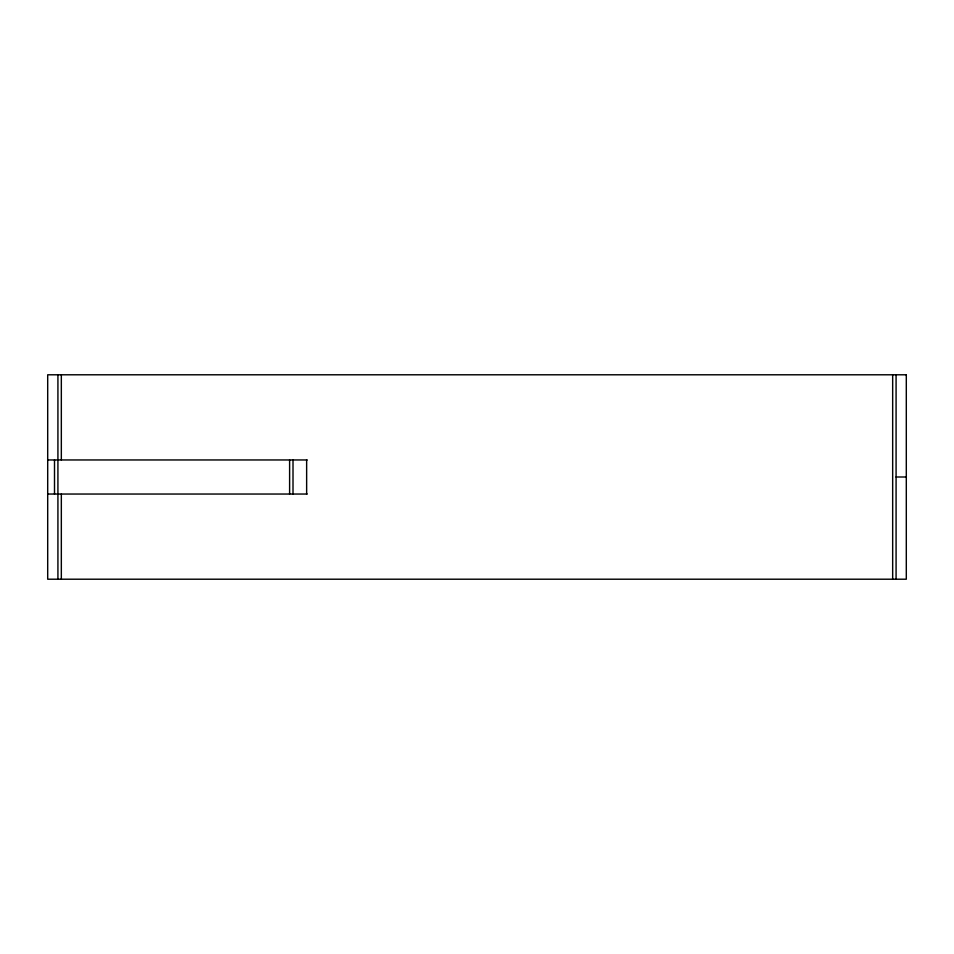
<?xml version="1.0" encoding="UTF-8"?>
<svg xmlns="http://www.w3.org/2000/svg" width="954" height="954" viewBox="0 0 954 954"><rect width="100%" height="100%" fill="white"/><g stroke="black" fill="none" stroke-linecap="round" stroke-linejoin="round"><path stroke-width="1.43" d="M47.7 459.959L307.212 459.959M896.08 477L906.3 477M47.7 494.041L307.212 494.041M896.08 374.791L896.08 579.209M892.67 374.791L892.67 579.209M306.639 459.959L306.639 494.041M293.009 459.959L293.009 494.041M289.611 459.959L289.611 494.041M61.33 374.791L61.33 459.959M61.33 494.041L61.33 579.209M57.92 374.791L57.92 579.209M54.509 459.959L54.509 494.041M906.3 374.791L47.7 374.791L47.7 579.209L906.3 579.209L906.3 374.791"/></g></svg>
